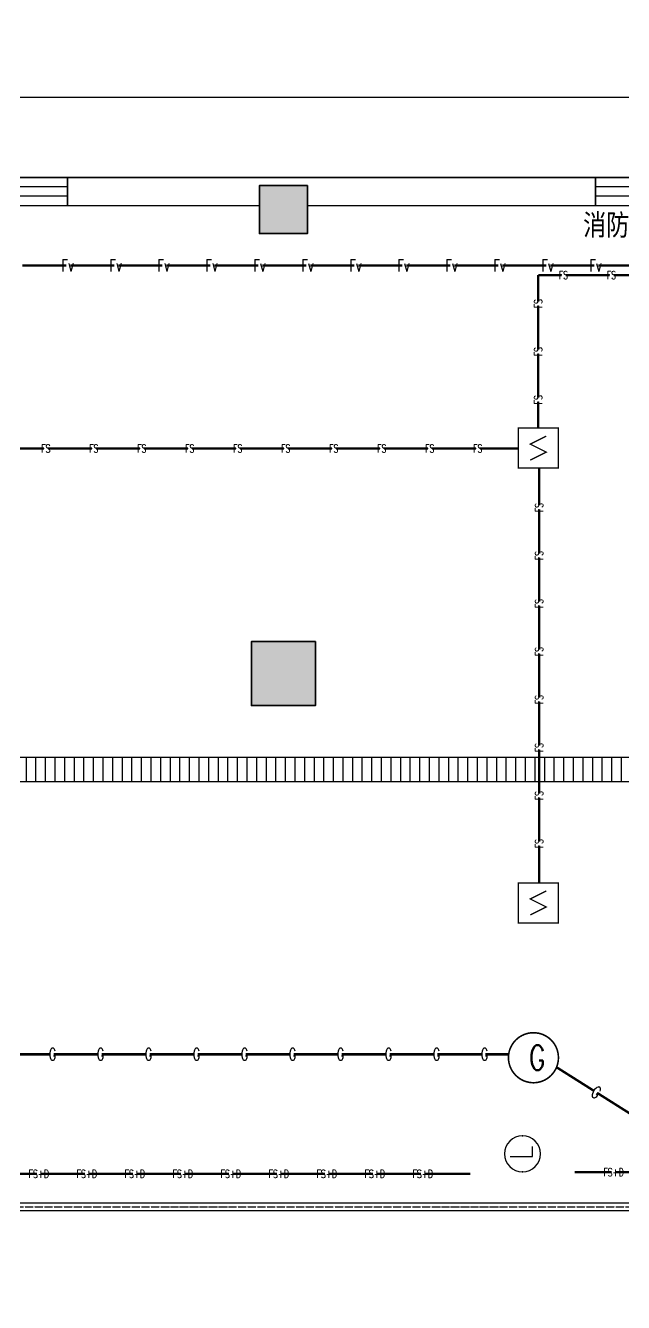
# Model space of a CAD drawing. Extents: x 815029915 to 815825525, y 579155098 to 579748855.
# Drawn here: x 815638243 to 815645718, y 579578968 to 579594927 of the extents above; entities that cross this region are included whole.
import ezdxf

# ---------------------------------------------------------------- set-up
doc = ezdxf.new("R2010")
doc.units = 0
doc.header["$LTSCALE"] = 100
doc.header["$MEASUREMENT"] = 0
doc.linetypes.add('DOTE', pattern=[2.42, 2, -0.2, 0.02, -0.2])
for name, color, linetype in [('COLUMN', 9, 'Continuous'), ('DIM_SYMB', 3, 'Continuous'), ('GROUND', 2, 'Continuous'), ('P-自动喷洒-电动阀', 7, 'Continuous'), ('PUB_TEXT', 7, 'Continuous'), ('T-EQUP-FIRE', 7, 'Continuous'), ('WALL', 9, 'Continuous'), ('WINDOW', 4, 'Continuous'), ('电-弱电平面-线缆', 3, 'Continuous'), ('电-桥架', 4, 'Continuous')]:
    doc.layers.add(name, color=color, linetype=linetype)
doc.layers.add('柱填充', color=9, linetype='Continuous', lineweight=18)
doc.layers.add('砼柱', color=2, linetype='Continuous', lineweight=35)
doc.styles.add('_TCH_DIM', font='SIMPLEX', dxfattribs={"bigfont": 'GBCBIG'})
doc.styles.add('IDQSTYLE', font='txt.shx', dxfattribs={"width": 0.7, "bigfont": 'hztxt.shx'})
doc.styles.add('宋体-TK', font='', dxfattribs={"width": 0.8})
doc.styles.get('宋体-TK').set_extended_font_data('SimSun')
doc.linetypes.add('消防广播线路A', pattern='A,5.5,-0.25,["G",IDQSTYLE,S=1.5,R=0,X=-0.125,Y=-0.75],-0.25', length=6)
doc.linetypes.add('消防电源线', pattern='A,5.5,-0.25,["FS+D",IDQSTYLE,S=1,R=0,X=-0.125,Y=-0.5],-0.25', length=6)
doc.linetypes.add('消防电话线路A', pattern='A,5.5,-0.25,["Fv",IDQSTYLE,S=1.5,R=0,X=-0.125,Y=-0.75],-0.25', length=6)
doc.linetypes.add('火灾报警信号线路', pattern='A,5.5,-0.25,["FS",IDQSTYLE,S=1,R=0,X=-0.125,Y=-0.5],-0.25', length=6)

# ---------------------------------------------------------------- blocks, each defined once
blk = doc.blocks.new('HC001221')
at = {"color": 0, "linetype": 'Continuous', "const_width": 0.2}
blk.add_lwpolyline([(2.21, -2.21, 0.198912), (3.12, 0, 0.198912), (2.21, 2.21, 0.198912), (0, 3.12, 0.198912), (-2.21, 2.21, 0.198912), (-3.13, 0, 0.198912), (-2.21, -2.21, 0.198912), (0, -3.13, 0.198912)], format="xyb", close=True, dxfattribs=at)
at = {"color": 0, "style": 'IDQSTYLE', "width": 0.7}
for tag, p in [('G', (-0.52, -1.56)), ('PSFHATT', (5.13, -3.13))]:
    blk.add_attdef(tag, p, '', height=3.12, dxfattribs=at)
blk = doc.blocks.new('HC001224')
at = {"color": 0, "linetype": 'Continuous', "const_width": 0.2}
blk.add_lwpolyline([(-3.125, 3.125), (3.125, 3.125), (3.125, -3.125), (-3.125, -3.125)], close=True, dxfattribs=at)
blk.add_lwpolyline([(1.25, 1.875), (-1.25, 0.625), (1.25, -0.625), (-1.25, -1.875)], dxfattribs=at)
at = {"color": 0, "style": 'IDQSTYLE', "width": 0.7}
blk.add_attdef('PSFHATT', (5.125, -3.125), '', height=2.5, dxfattribs=at)
blk = doc.blocks.new('$EVALVE$00000027')
at = {"color": 7}
for p, q in [((-23, 104), (-23, -83)), ((-23, -83), (61, -83))]:
    blk.add_line(p, q, dxfattribs=at)
blk.add_lwpolyline([(-150, 0, 1), (150, 0, 1), (-150, 0, 0.808179)], format="xyb")
for p in [(-150, 0), (150, 0)]:
    blk.add_point(p)
blk = doc.blocks.new('$TCHSYS$WIN2D')
for p, q in [((-0.5, 0.5), (0.5, 0.5)), ((-0.5, 0.5), (-0.5, -0.5)), ((0.5, 0.5), (0.5, -0.5)), ((0.5, 0.1667), (-0.5, 0.1667)), ((0.5, -0.1667), (-0.5, -0.1667)), ((-0.5, -0.5), (0.5, -0.5))]:
    blk.add_line(p, q)

msp = doc.modelspace()

# ---------------------------------------------------------------- hatches: boundary and pattern name
at = {"layer": '柱填充', "lineweight": 18}
for points in [[(815641766.8, 579592927.4), (815641166.8, 579592927.4), (815641166.8, 579592327.4), (815641766.8, 579592327.4)], [(815641866.8, 579587227.4), (815641066.8, 579587227.4), (815641066.8, 579586427.4), (815641866.8, 579586427.4)]]:
    msp.add_hatch(color=250, dxfattribs=at).paths.add_polyline_path(points)

# ---------------------------------------------------------------- linework, layer by layer
for p, q in [((815647966.8, 579593027.4), (815632666.8, 579593027.4)), ((815645846.9, 579585777.4), (815590616.8, 579585777.4)), ((815590616.8, 579585477.4), (815646146.9, 579585477.4))]:
    msp.add_line(p, q)
at = {"color": 252, "linetype": 'Continuous'}
for p, q in [((815638249.1, 579585777.4), (815638249.1, 579585477.4)), ((815638369.1, 579585777.4), (815638369.1, 579585477.4)), ((815638489.1, 579585777.4), (815638489.1, 579585477.4)), ((815638609.1, 579585777.4), (815638609.1, 579585477.4)), ((815638729.1, 579585777.4), (815638729.1, 579585477.4)), ((815638849.1, 579585777.4), (815638849.1, 579585477.4)), ((815638969.1, 579585777.4), (815638969.1, 579585477.4)), ((815639089.1, 579585777.4), (815639089.1, 579585477.4)), ((815639209.1, 579585777.4), (815639209.1, 579585477.4)), ((815639329.1, 579585777.4), (815639329.1, 579585477.4)), ((815639449.1, 579585777.4), (815639449.1, 579585477.4)), ((815639569.1, 579585777.4), (815639569.1, 579585477.4)), ((815639689.1, 579585777.4), (815639689.1, 579585477.4)), ((815639809.1, 579585777.4), (815639809.1, 579585477.4)), ((815639929.1, 579585777.4), (815639929.1, 579585477.4)), ((815640049.1, 579585777.4), (815640049.1, 579585477.4)), ((815640169.1, 579585777.4), (815640169.1, 579585477.4)), ((815640289.1, 579585777.4), (815640289.1, 579585477.4)), ((815640409.1, 579585777.4), (815640409.1, 579585477.4)), ((815640529.1, 579585777.4), (815640529.1, 579585477.4)), ((815640649.1, 579585777.4), (815640649.1, 579585477.4)), ((815640769.1, 579585777.4), (815640769.1, 579585477.4)), ((815640889.1, 579585777.4), (815640889.1, 579585477.4)), ((815641009.1, 579585777.4), (815641009.1, 579585477.4)), ((815641129.1, 579585777.4), (815641129.1, 579585477.4)), ((815641249.1, 579585777.4), (815641249.1, 579585477.4)), ((815641369.1, 579585777.4), (815641369.1, 579585477.4)), ((815641489.1, 579585777.4), (815641489.1, 579585477.4)), ((815641609.1, 579585777.4), (815641609.1, 579585477.4)), ((815641729.1, 579585777.4), (815641729.1, 579585477.4)), ((815641849.1, 579585777.4), (815641849.1, 579585477.4)), ((815641969.1, 579585777.4), (815641969.1, 579585477.4)), ((815642089.1, 579585777.4), (815642089.1, 579585477.4)), ((815642209.1, 579585777.4), (815642209.1, 579585477.4)), ((815642329.1, 579585777.4), (815642329.1, 579585477.4)), ((815642449.1, 579585777.4), (815642449.1, 579585477.4)), ((815642569.1, 579585777.4), (815642569.1, 579585477.4)), ((815642689.1, 579585777.4), (815642689.1, 579585477.4)), ((815642809.1, 579585777.4), (815642809.1, 579585477.4)), ((815642929.1, 579585777.4), (815642929.1, 579585477.4)), ((815643049.1, 579585777.4), (815643049.1, 579585477.4)), ((815643169.1, 579585777.4), (815643169.1, 579585477.4)), ((815643289.1, 579585777.4), (815643289.1, 579585477.4)), ((815643409.1, 579585777.4), (815643409.1, 579585477.4)), ((815643529.1, 579585777.4), (815643529.1, 579585477.4)), ((815643649.1, 579585777.4), (815643649.1, 579585477.4)), ((815643769.1, 579585777.4), (815643769.1, 579585477.4)), ((815643889.1, 579585777.4), (815643889.1, 579585477.4)), ((815644009.1, 579585777.4), (815644009.1, 579585477.4)), ((815644129.1, 579585777.4), (815644129.1, 579585477.4)), ((815644249.1, 579585777.4), (815644249.1, 579585477.4)), ((815644369.1, 579585777.4), (815644369.1, 579585477.4)), ((815644489.1, 579585777.4), (815644489.1, 579585477.4)), ((815644609.1, 579585777.4), (815644609.1, 579585477.4)), ((815644729.1, 579585777.4), (815644729.1, 579585477.4)), ((815644849.1, 579585777.4), (815644849.1, 579585477.4)), ((815644969.1, 579585777.4), (815644969.1, 579585477.4)), ((815645089.1, 579585777.4), (815645089.1, 579585477.4)), ((815645209.1, 579585777.4), (815645209.1, 579585477.4)), ((815645329.1, 579585777.4), (815645329.1, 579585477.4)), ((815645449.1, 579585777.4), (815645449.1, 579585477.4)), ((815645569.1, 579585777.4), (815645569.1, 579585477.4)), ((815645689.1, 579585777.4), (815645689.1, 579585477.4))]:
    msp.add_line(p, q, dxfattribs=at)
at = {"layer": 'COLUMN'}
for points in [[(815641166.8, 579592327.4), (815641766.8, 579592327.4), (815641766.8, 579592927.4), (815641166.8, 579592927.4)], [(815641066.8, 579586427.4), (815641866.8, 579586427.4), (815641866.8, 579587227.4), (815641066.8, 579587227.4)]]:
    msp.add_lwpolyline(points, close=True, dxfattribs=at)
at = {"layer": 'DIM_SYMB'}
msp.add_lwpolyline([(815643482.7, 579585607.2, 0, 0, 0), (815621075, 579585607.2, 0, 80, 0), (815621375, 579585607.2, 0, 0, 0)], format="xyseb", dxfattribs=at)
at = {"layer": 'GROUND'}
for points in [[(815661777.4, 579588145.4), (815658171.1, 579584539.2), (815650182.9, 579592527.4), (815648966.8, 579592527.4), (815648966.8, 579594027.4), (815633666.8, 579594027.4), (815633666.8, 579594927.4), (815625266.8, 579594927.4), (815625266.8, 579588027.4), (815621666.8, 579588027.4), (815621666.8, 579591027.4), (815601266.8, 579591027.4), (815601266.8, 579588027.4), (815589266.8, 579588027.4), (815589266.8, 579574227.4), (815601266.8, 579574227.4), (815601266.8, 579571227.4), (815620266.8, 579571227.4)], [(815661777.4, 579586731.2), (815658171.1, 579583125), (815649768.7, 579591527.4), (815647966.8, 579591527.4), (815647966.8, 579593027.4), (815632666.8, 579593027.4), (815632666.8, 579593927.4), (815626266.8, 579593927.4), (815626266.8, 579587027.4), (815620666.8, 579587027.4), (815620666.8, 579590027.4), (815602266.8, 579590027.4), (815602266.8, 579587027.4), (815590266.8, 579587027.4), (815590266.8, 579575227.4), (815602266.8, 579575227.4), (815602266.8, 579572227.4), (815620266.8, 579572227.4)]]:
    msp.add_lwpolyline(points, dxfattribs=at)
at = {"layer": 'WALL'}
for p, q in [((815638766.8, 579593027.4), (815645367, 579593027.4)), ((815638766.8, 579592677.4), (815641166.8, 579592677.4)), ((815641766.8, 579592677.4), (815645367, 579592677.4))]:
    msp.add_line(p, q, dxfattribs=at)
for points in [[(815638766.8, 579593027.4), (815638766.8, 579592677.4)], [(815645367, 579593027.4), (815645367, 579592677.4)]]:
    msp.add_lwpolyline(points, dxfattribs=at)
at = {"layer": '电-弱电平面-线缆', "color": 10, "linetype": 'Continuous', "const_width": 30}
for points in [[(815638204.8, 579591929.5), (815638754.8, 579591929.5)], [(815638804.8, 579591929.5), (815639354.8, 579591929.5)], [(815639404.8, 579591929.5), (815639954.8, 579591929.5)], [(815640004.8, 579591929.5), (815640554.8, 579591929.5)], [(815640604.8, 579591929.5), (815641154.8, 579591929.5)], [(815641204.8, 579591929.5), (815641754.8, 579591929.5)], [(815641804.8, 579591929.5), (815642354.8, 579591929.5)], [(815642404.8, 579591929.5), (815642954.8, 579591929.5)], [(815643004.8, 579591929.5), (815643554.8, 579591929.5)], [(815643604.8, 579591929.5), (815644154.8, 579591929.5)], [(815644204.8, 579591929.5), (815644754.8, 579591929.5)], [(815644804.8, 579591929.5), (815645354.8, 579591929.5)], [(815645404.8, 579591929.5), (815645954.8, 579591929.5)]]:
    msp.add_lwpolyline(points, dxfattribs=at)
at = {"layer": '电-弱电平面-线缆', "color": 6, "linetype": 'Continuous', "const_width": 30}
for points in [[(815644652.8, 579591476.9), (815644652.8, 579591807.9)], [(815644652.8, 579591807.9), (815644943.7, 579591807.9)], [(815644993.7, 579591807.9), (815645543.7, 579591807.9)], [(815645593.7, 579591807.9), (815646143.7, 579591807.9)], [(815644652.8, 579590876.9), (815644652.8, 579591426.9)], [(815644652.8, 579590276.9), (815644652.8, 579590826.9)], [(815644652.8, 579589896), (815644652.8, 579590226.9)], [(815637922.8, 579589640.6), (815638472.8, 579589640.6)], [(815638522.8, 579589640.6), (815639072.8, 579589640.6)], [(815639122.8, 579589640.6), (815639672.8, 579589640.6)], [(815639722.8, 579589640.6), (815640272.8, 579589640.6)], [(815640322.8, 579589640.6), (815640872.8, 579589640.6)], [(815640922.8, 579589640.6), (815641472.8, 579589640.6)], [(815641522.8, 579589640.6), (815642072.8, 579589640.6)], [(815642122.8, 579589640.6), (815642672.8, 579589640.6)], [(815642722.8, 579589640.6), (815643272.8, 579589640.6)], [(815643322.8, 579589640.6), (815643872.8, 579589640.6)], [(815643922.8, 579589640.6), (815644402.8, 579589640.6)], [(815644663.3, 579588928.8), (815644663.3, 579589396)], [(815644663.3, 579588328.8), (815644663.3, 579588878.8)], [(815644663.3, 579587728.8), (815644663.3, 579588278.8)], [(815644663.3, 579587128.8), (815644663.3, 579587678.8)], [(815644663.3, 579586528.8), (815644663.3, 579587078.8)], [(815644663.3, 579585928.8), (815644663.3, 579586478.8)], [(815644663.3, 579585328.8), (815644663.3, 579585878.8)], [(815644663.3, 579584728.8), (815644663.3, 579585278.8)], [(815644663.3, 579584211.6), (815644663.3, 579584678.8)]]:
    msp.add_lwpolyline(points, dxfattribs=at)
at = {"layer": '电-弱电平面-线缆', "color": 51, "linetype": 'Continuous', "const_width": 30}
for points in [[(815637993, 579582069.5), (815638543, 579582069.5)], [(815638593, 579582069.5), (815639143, 579582069.5)], [(815639193, 579582069.5), (815639743, 579582069.5)], [(815639793, 579582069.5), (815640343, 579582069.5)], [(815640393, 579582069.5), (815640943, 579582069.5)], [(815640993, 579582069.5), (815641543, 579582069.5)], [(815641593, 579582069.5), (815642143, 579582069.5)], [(815642193, 579582069.5), (815642743, 579582069.5)], [(815642793, 579582069.5), (815643343, 579582069.5)], [(815643393, 579582069.5), (815643943, 579582069.5)], [(815643993, 579582069.5), (815644283.2, 579582069.5)], [(815644881.6, 579581907.8), (815645345.4, 579581615.1)], [(815645387.7, 579581588.4), (815645852.8, 579581294.9)]]:
    msp.add_lwpolyline(points, dxfattribs=at)
at = {"layer": '电-弱电平面-线缆', "color": 11, "linetype": 'Continuous', "const_width": 30}
for points in [[(815637835.2, 579580576), (815638385.2, 579580576)], [(815638435.2, 579580576), (815638985.2, 579580576)], [(815639035.2, 579580576), (815639585.2, 579580576)], [(815639635.2, 579580576), (815640185.2, 579580576)], [(815640235.2, 579580576), (815640785.2, 579580576)], [(815640835.2, 579580576), (815641385.2, 579580576)], [(815641435.2, 579580576), (815641985.2, 579580576)], [(815642035.2, 579580576), (815642585.2, 579580576)], [(815642635.2, 579580576), (815643185.2, 579580576)], [(815643235.2, 579580576), (815643804.4, 579580576)], [(815645107.7, 579580595.4), (815645570.7, 579580595.4)], [(815645620.7, 579580595.4), (815646170.7, 579580595.4)]]:
    msp.add_lwpolyline(points, dxfattribs=at)
at = {"layer": '电-桥架', "color": 5, "linetype": 'DOTE', "ltscale": 0.5}
msp.add_line((815628317.7, 579580162.3), (815653822.9, 579580162.3), dxfattribs=at)
at = {"layer": '电-桥架', "ltscale": 0.5}
msp.add_lwpolyline([(815653822.9, 579580112.3), (815628317.7, 579580112.3), (815628317.7, 579580212.3), (815653822.9, 579580212.3)], close=True, dxfattribs=at)
at = {"layer": '砼柱', "color": 3, "lineweight": 35}
for points in [[(815641766.8, 579592927.4), (815641166.8, 579592927.4), (815641166.8, 579592327.4), (815641766.8, 579592327.4)], [(815641866.8, 579587227.4), (815641066.8, 579587227.4), (815641066.8, 579586427.4), (815641866.8, 579586427.4)]]:
    msp.add_lwpolyline(points, close=True, dxfattribs=at)

# ---------------------------------------------------------------- block references
at = {"layer": 'P-自动喷洒-电动阀', "xscale": -1.5, "yscale": -1.5, "zscale": 1.5, "rotation": 270}
msp.add_blockref('$EVALVE$00000027', (815644456.4, 579580825.8), dxfattribs=at)
at = {"layer": 'T-EQUP-FIRE', "color": 4, "xscale": 80, "yscale": 80, "zscale": 80}
for p in [(815644652.8, 579589646), (815644652.8, 579583961.6)]:
    msp.add_blockref('HC001224', p, dxfattribs=at)
at = {"layer": 'T-EQUP-FIRE', "color": 4}
ref = msp.add_blockref('HC001221', (815644592.9, 579582027.4), dxfattribs=dict(at, xscale=100, yscale=100, zscale=100))
ref.add_attrib('G', 'G', (815644540.9, 579581871.4), dxfattribs={"color": 0, "height": 312, "style": '_TCH_DIM', "width": 0.7})
at = {"layer": 'WINDOW', "yscale": -350}
for p, xscale, zscale in [((815636966.8, 579592852.4), 3600, 3600), ((815645967, 579592852.4), 1200, 1200)]:
    msp.add_blockref('$TCHSYS$WIN2D', p, dxfattribs=dict(at, xscale=xscale, zscale=zscale))

# ---------------------------------------------------------------- texts
at = {"layer": 'PUB_TEXT', "style": '宋体-TK', "width": 0.8}
msp.add_text('消防救援窗', height=264.35, dxfattribs=at).set_placement((815645214.1, 579592305.1))
at = {"layer": '电-弱电平面-线缆', "color": 10, "linetype": '消防电话线路A', "style": 'IDQSTYLE', "width": 0.7}
for p in [(815638692.3, 579591854.5), (815639292.3, 579591854.5), (815639892.3, 579591854.5), (815640492.3, 579591854.5), (815641092.3, 579591854.5), (815641692.3, 579591854.5), (815642292.3, 579591854.5), (815642892.3, 579591854.5), (815643492.3, 579591854.5), (815644092.3, 579591854.5), (815644692.3, 579591854.5), (815645292.3, 579591854.5)]:
    msp.add_text('Fv', height=150, dxfattribs=at).set_placement(p)
at = {"layer": '电-弱电平面-线缆', "color": 6, "linetype": '火灾报警信号线路', "style": 'IDQSTYLE', "width": 0.7}
for p in [(815644910.3, 579591757.9), (815645510.3, 579591757.9), (815638439.5, 579589590.6), (815639039.5, 579589590.6), (815639639.5, 579589590.6), (815640239.5, 579589590.6), (815640839.5, 579589590.6), (815641439.5, 579589590.6), (815642039.5, 579589590.6), (815642639.5, 579589590.6), (815643239.5, 579589590.6), (815643839.5, 579589590.6)]:
    msp.add_text('FS', height=100, dxfattribs=at).set_placement(p)
for p in [(815644702.8, 579591393.6), (815644702.8, 579590793.6), (815644702.8, 579590193.6), (815644713.3, 579588845.5), (815644713.3, 579588245.5), (815644713.3, 579587645.5), (815644713.3, 579587045.5), (815644713.3, 579586445.5), (815644713.3, 579585845.5), (815644713.3, 579585245.5), (815644713.3, 579584645.5)]:
    msp.add_text('FS', height=100, rotation=90, dxfattribs=at).set_placement(p)
at = {"layer": '电-弱电平面-线缆', "color": 51, "linetype": '消防广播线路A', "style": 'IDQSTYLE', "width": 0.7}
for p in [(815638533, 579581994.5), (815639133, 579581994.5), (815639733, 579581994.5), (815640333, 579581994.5), (815640933, 579581994.5), (815641533, 579581994.5), (815642133, 579581994.5), (815642733, 579581994.5), (815643333, 579581994.5), (815643933, 579581994.5)]:
    msp.add_text('G', height=150, dxfattribs=at).set_placement(p)
msp.add_text('G', height=150, rotation=327.74668, dxfattribs=at).set_placement((815645296.9, 579581557))
at = {"layer": '电-弱电平面-线缆', "color": 11, "linetype": '消防电源线', "style": 'IDQSTYLE', "width": 0.7}
for p in [(815638281.9, 579580526), (815638881.9, 579580526), (815639481.9, 579580526), (815640081.9, 579580526), (815640681.9, 579580526), (815641281.9, 579580526), (815641881.9, 579580526), (815642481.9, 579580526), (815643081.9, 579580526), (815645467.4, 579580545.4)]:
    msp.add_text('FS+D', height=100, dxfattribs=at).set_placement(p)

doc.saveas('drawing.dxf')
